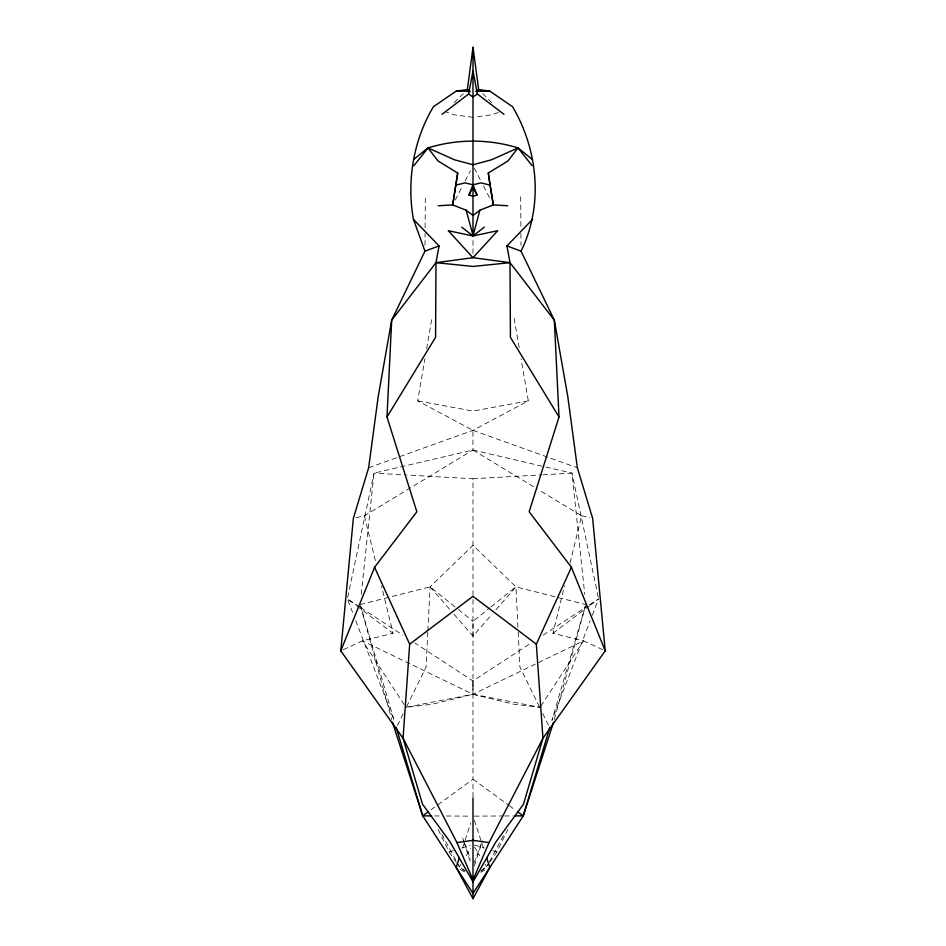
<?xml version="1.0" encoding="UTF-8"?>
<svg xmlns="http://www.w3.org/2000/svg" width="946" height="946" viewBox="0 0 946 946"><rect width="100%" height="100%" fill="white"/><g stroke="black" fill="none" stroke-linecap="round" stroke-linejoin="round"><path stroke-width="0.71" stroke-dasharray="4.73 3.55" d="M437.927 804.774L472.988 779.173L472.953 680.966L415.093 643.138M472.988 687.115L473 596.831M473 595.377L472.976 478.771L407.478 475.034M356.122 517.699L364.411 515.795L472.941 450.024L472.953 430.359L417.683 400.844L424.896 358.948M472.976 253.516L472.988 237.375M424.99 245.262L425.073 233.485M425.109 227.608L425.322 196.709M602.673 649.666L583.552 640.832L472.941 694.258L405.929 707.336L432.476 704.179L472.941 694.258L472.953 680.966L530.86 643.138M427.805 632.094L426.055 667.131L406.52 706.899M427.888 630.639L430.075 586.851L473 545.322L515.925 586.851L585.811 604.553M361.266 594.325L374.013 473.118L472.941 450.024L571.987 473.118L598.333 597.446M426.634 348.838L431.861 318.495M347.667 597.446L374.013 473.118L406.023 474.951M540.875 706.106L583.552 640.832L552.949 633.276L564.478 586M570.06 563.071L581.589 515.795L538.641 489.792M554.321 719.421L585.42 605.972M585.397 605.96L551.932 720.355L590.233 620.718M474.348 865.862L482.436 840.828M462.535 848.054L470.718 823.079M473.981 863.13L482.354 840.687M592.326 615.255L598.097 600.237M489.78 862.196L496.863 851.92L507.872 829.417M397.391 725.464L403.256 713.532M455.251 200.091L462.488 186.031M465.113 180.911L470.375 170.682M480.958 871.171L486.634 866.761L488.751 862.858M489.46 861.558L504.253 834.277M465.042 871.171L459.366 866.761L460.879 864.289M466.177 855.669L470.73 848.29M480.958 870.746L486.634 866.761L488.999 863.331M453.926 614.202L473 636.079L492.074 614.202M495.893 609.827L515.925 586.851L518.112 630.639M454.234 102.617L463.304 93.619M473 636.079L472.988 621.286L489.933 607.687M491.069 606.788L515.925 586.851M552.949 633.276L589.252 605.937M590.422 605.05L598.629 598.877L588.767 605.31M430.915 809.894L436.768 805.625M543.181 635.097L587.537 606.114M368.644 467.785L472.953 430.359L528.317 400.844L521.104 358.948M480.769 872.247L485.948 869.516M343.327 649.666L362.448 640.832L393.051 633.276L381.522 586M498.365 112.515L492.204 114.738L474.372 117.162M438.128 829.417L449.137 851.92L453.347 850.631M461.766 848.042L470.186 845.452M360.19 604.553L430.075 586.851L457.178 608.597M528.317 400.844L472.988 411.096L417.683 400.844M472.976 478.771L541.408 474.868M542.862 474.786L571.987 473.118L584.734 594.325M474.419 816.138L503.154 815.972M504.585 815.972L513.205 815.925M434.569 815.925L440.469 815.96M446.382 815.996L470.032 816.138M473 117.351L453.796 114.738L445.176 111.628M472.941 694.258L540.071 707.336L513.524 704.179L472.941 694.258L362.448 640.832L405.125 706.106M581.589 515.795L589.878 517.699M474.395 845.026L484.222 848.042M492.653 850.631L496.863 851.92M472.953 430.359L577.356 467.785M460.052 869.516L465.231 872.247M472.941 450.024L537.375 489.023M359.693 606.93L347.371 598.877L355.578 605.05M360.923 607.734L402.783 635.097M457.001 863.331L459.366 866.761L465.042 870.746M472.988 779.173L508.061 804.774M509.232 805.625L515.073 809.894M356.748 605.937L393.051 633.276M458.302 609.508L472.988 621.286M482.697 93.619L491.766 102.617M430.075 586.851L450.107 609.827M449.137 851.92L456.22 862.196M474.514 847.048L479.811 855.669M485.121 864.289L486.634 866.761M441.747 834.277L456.551 861.558M457.249 862.858L459.366 866.761M474.313 168.116L480.887 180.911M483.512 186.031L490.749 200.091M539.48 706.899L519.945 667.131L518.195 632.094M542.744 713.532L548.609 725.464M347.903 600.237L353.674 615.255M355.767 620.718L394.068 720.355L360.603 605.96M462.665 838.05L464.143 842.011M464.628 843.335L470.54 859.169M474.348 820.312L483.453 848.054M463.564 840.828L470.753 863.083M360.58 605.972L391.679 719.421M364.411 515.795L375.94 563.071M514.139 318.495L519.366 348.838M520.678 196.709L520.891 227.608M520.927 233.485L521.01 245.262M472.988 784.104L473 797.383"/><path stroke-width="1.42" d="M553.54 722.259L523.256 815.866L489.827 867.47L473 898.7L473 880.182M469.594 90.473L467.336 89.622L456.327 91.017L433.481 106.673C413.402 139.996 406.544 181.147 413.437 219.342L439.05 245.913L424.955 251.139L391.679 320.197L378.187 396.681L368.644 467.785L353.355 518.325L340.773 650.848L403.055 738.258L422.531 804.254L449.882 841.585L473 881.838L473 879.815L489.047 842.602L542.945 738.258L605.227 650.848L592.645 518.325L577.356 467.785L567.813 396.681L554.321 320.197L521.045 251.139C543.548 205.613 538.073 149.681 512.519 106.673L489.673 91.017L478.664 89.622L473 47.3L473 235.53M439.05 245.913L435.988 262.669L435.574 337.332L386.985 416.973L416.843 511.762L374.581 567.293L340.773 650.848M605.227 650.848L571.419 567.293L529.157 511.762L559.015 416.973L554.321 320.197L510.012 262.669L472.988 257.69L448.262 230.682L472.988 235.98L479.87 210.213L493.315 204.892L507.73 205.767M386.985 416.973L391.679 320.197L435.988 262.669L472.988 257.69L497.738 230.682L472.988 235.98L461.731 227.17M374.581 567.293L409.665 644.167L403.055 738.258L456.953 842.602L473 879.815L473 797.963M467.336 89.622L473 47.3M438.27 205.767L452.685 204.892L457.71 173.035L437.986 160.926L427.982 147.907L413.946 159.2M457.71 173.035L452.685 204.892L466.13 210.213L473 215.416L479.87 210.213M442.019 114.324L468.613 94.021L473 70.844L477.387 94.021L503.982 114.324M514.636 815.913L523.256 815.866L549.827 727.368M459.354 857.762L456.173 867.47L473 898.7M455.996 185.109L464.947 182.874L473 184.789L477.044 195.065L473 196.33L468.956 195.065L473 184.789L481.053 182.874L490.004 185.109L493.315 204.892L488.29 173.035L508.014 160.926L518.018 147.907L532.054 159.2M473 881.838L496.118 841.585L523.469 804.254L542.945 738.258L536.335 644.167L571.419 567.293M468.956 195.065L473 187.426L477.044 195.065M413.91 165.633L427.982 147.907C457.474 138.861 488.526 138.861 518.018 147.907L532.09 165.633M559.015 416.973L510.426 337.332L510.012 262.669L506.95 245.913L532.563 219.342M472.988 235.98L484.269 227.17M409.665 644.167L472.965 596.323L536.335 644.167M486.646 857.762L489.827 867.47L473 893.391L422.744 815.866L428.585 811.597M477.387 94.021L473 97L468.613 94.021M518.018 147.907L491.494 159.791L472.988 164.746L454.506 159.791L427.982 147.907M476.394 90.473L478.664 89.622M456.953 842.602L473 840.332L489.047 842.602M510.012 262.669L472.988 266.453L435.988 262.669M475.779 91.443L489.673 91.017M392.46 722.259L422.744 815.866L431.613 815.913M456.327 91.017L470.221 91.443M506.95 245.913L521.045 251.139M517.415 811.597L523.256 815.866M413.437 219.342L424.955 251.139M396.173 727.368L422.744 815.866M466.13 210.213L473 235.235M488.29 173.035L490.004 185.109"/></g></svg>
